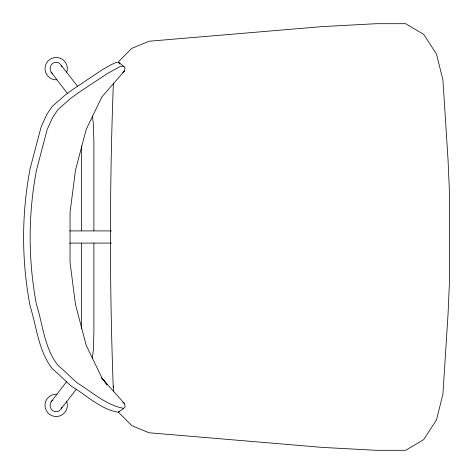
<?xml version="1.0" encoding="UTF-8"?>
<svg xmlns="http://www.w3.org/2000/svg" width="474" height="474" viewBox="0 0 474 474"><rect width="100%" height="100%" fill="white"/><g stroke="black" fill="none" stroke-linecap="round" stroke-linejoin="round"><path stroke-width="0.71" d="M113.381 83.08C109.476 185.672 109.482 288.435 113.387 391.026M92.258 358.747L93.325 350.274L93.899 332.547L93.899 243.269M107.308 384.864L101.94 377.932L86.191 345.297L75.467 304.456L70.039 262.323L70.039 212.453L75.467 170.326L86.191 129.485L101.94 96.85L124.466 71.011L125.018 68.013L123.892 66.455L118.784 62.414L115.775 62.598L110.869 64.843L102.295 69.743L72.901 89.39L65.542 94.753L52.235 106.36L46.843 114.353L41.125 126.943L30.087 168.774A366.728 366.479 -90 0 0 30.087 306.008C36.794 327.125 38.329 350.944 52.49 368.938C59.22 374.555 65.294 380.877 71.918 386.606C87.05 395.5 100.399 409.287 118.346 412.273L123.708 408.381L125.106 406.645L124.532 403.664L101.673 377.932L107.136 384.864M118.287 62.876L118.701 61.502L131.849 48.348L149.032 41.232L322.154 26.615L376.19 23.7L405.673 23.7L423.715 34.377L436.483 54.101L442.917 79.875L448.054 160.058L449.5 193.173L449.5 280.827L448.054 313.942L442.917 394.125L436.483 419.899L423.715 439.623L405.673 450.3L376.19 450.3L322.154 447.385L149.032 432.768L131.849 425.652L118.701 412.499M66.775 381.463L51.062 401.834C49.284 404.719 50.037 408.635 52.756 410.656A6.174 6.109 87.6 0 0 59.588 410.656L76.403 389.243M61.288 408.872L61.975 407.19M118.346 412.273L119.039 411.408M51.062 401.834L52.336 400.518M122.742 72.398L124.466 71.011M69.702 230.915L111.461 230.915M69.702 243.085L111.461 243.085M123.892 66.455L120.805 66.224L107.699 73.363L78.613 92.578L71.331 97.887L58.024 109.494L52.632 117.487L47.169 129.485L36.445 170.326A360.311 359.973 -90 0 0 36.445 304.456C42.992 324.886 44.248 348.046 58.047 365.43C64.784 371.053 70.875 377.381 77.493 383.134C92.424 392.229 105.951 405.074 123.708 408.381M122.802 402.284L124.532 403.664M77.736 86.487L59.588 63.344A6.174 6.109 -87.6 0 0 52.756 63.344C49.497 65.667 49.118 70.97 52.336 73.482M51.062 72.166L67.669 93.704M118.784 62.414L119.91 63.972M61.288 65.128L61.975 66.81M113.215 386.02L113.511 387.448M92.347 115.958L93.325 123.726L93.899 141.453L93.899 230.731M81.504 145.879L81.504 230.731M81.504 243.269L81.504 328.855M56.921 79.798A11.175 11.175 0 0 1 45.036 67.924A11.175 11.175 0 0 1 58.355 57.692A11.175 11.175 0 0 1 66.763 72.232M66.763 401.768A11.175 11.175 0 0 1 58.355 416.308A11.175 11.175 0 0 1 45.036 406.076A11.175 11.175 0 0 1 56.921 394.202"/></g></svg>
